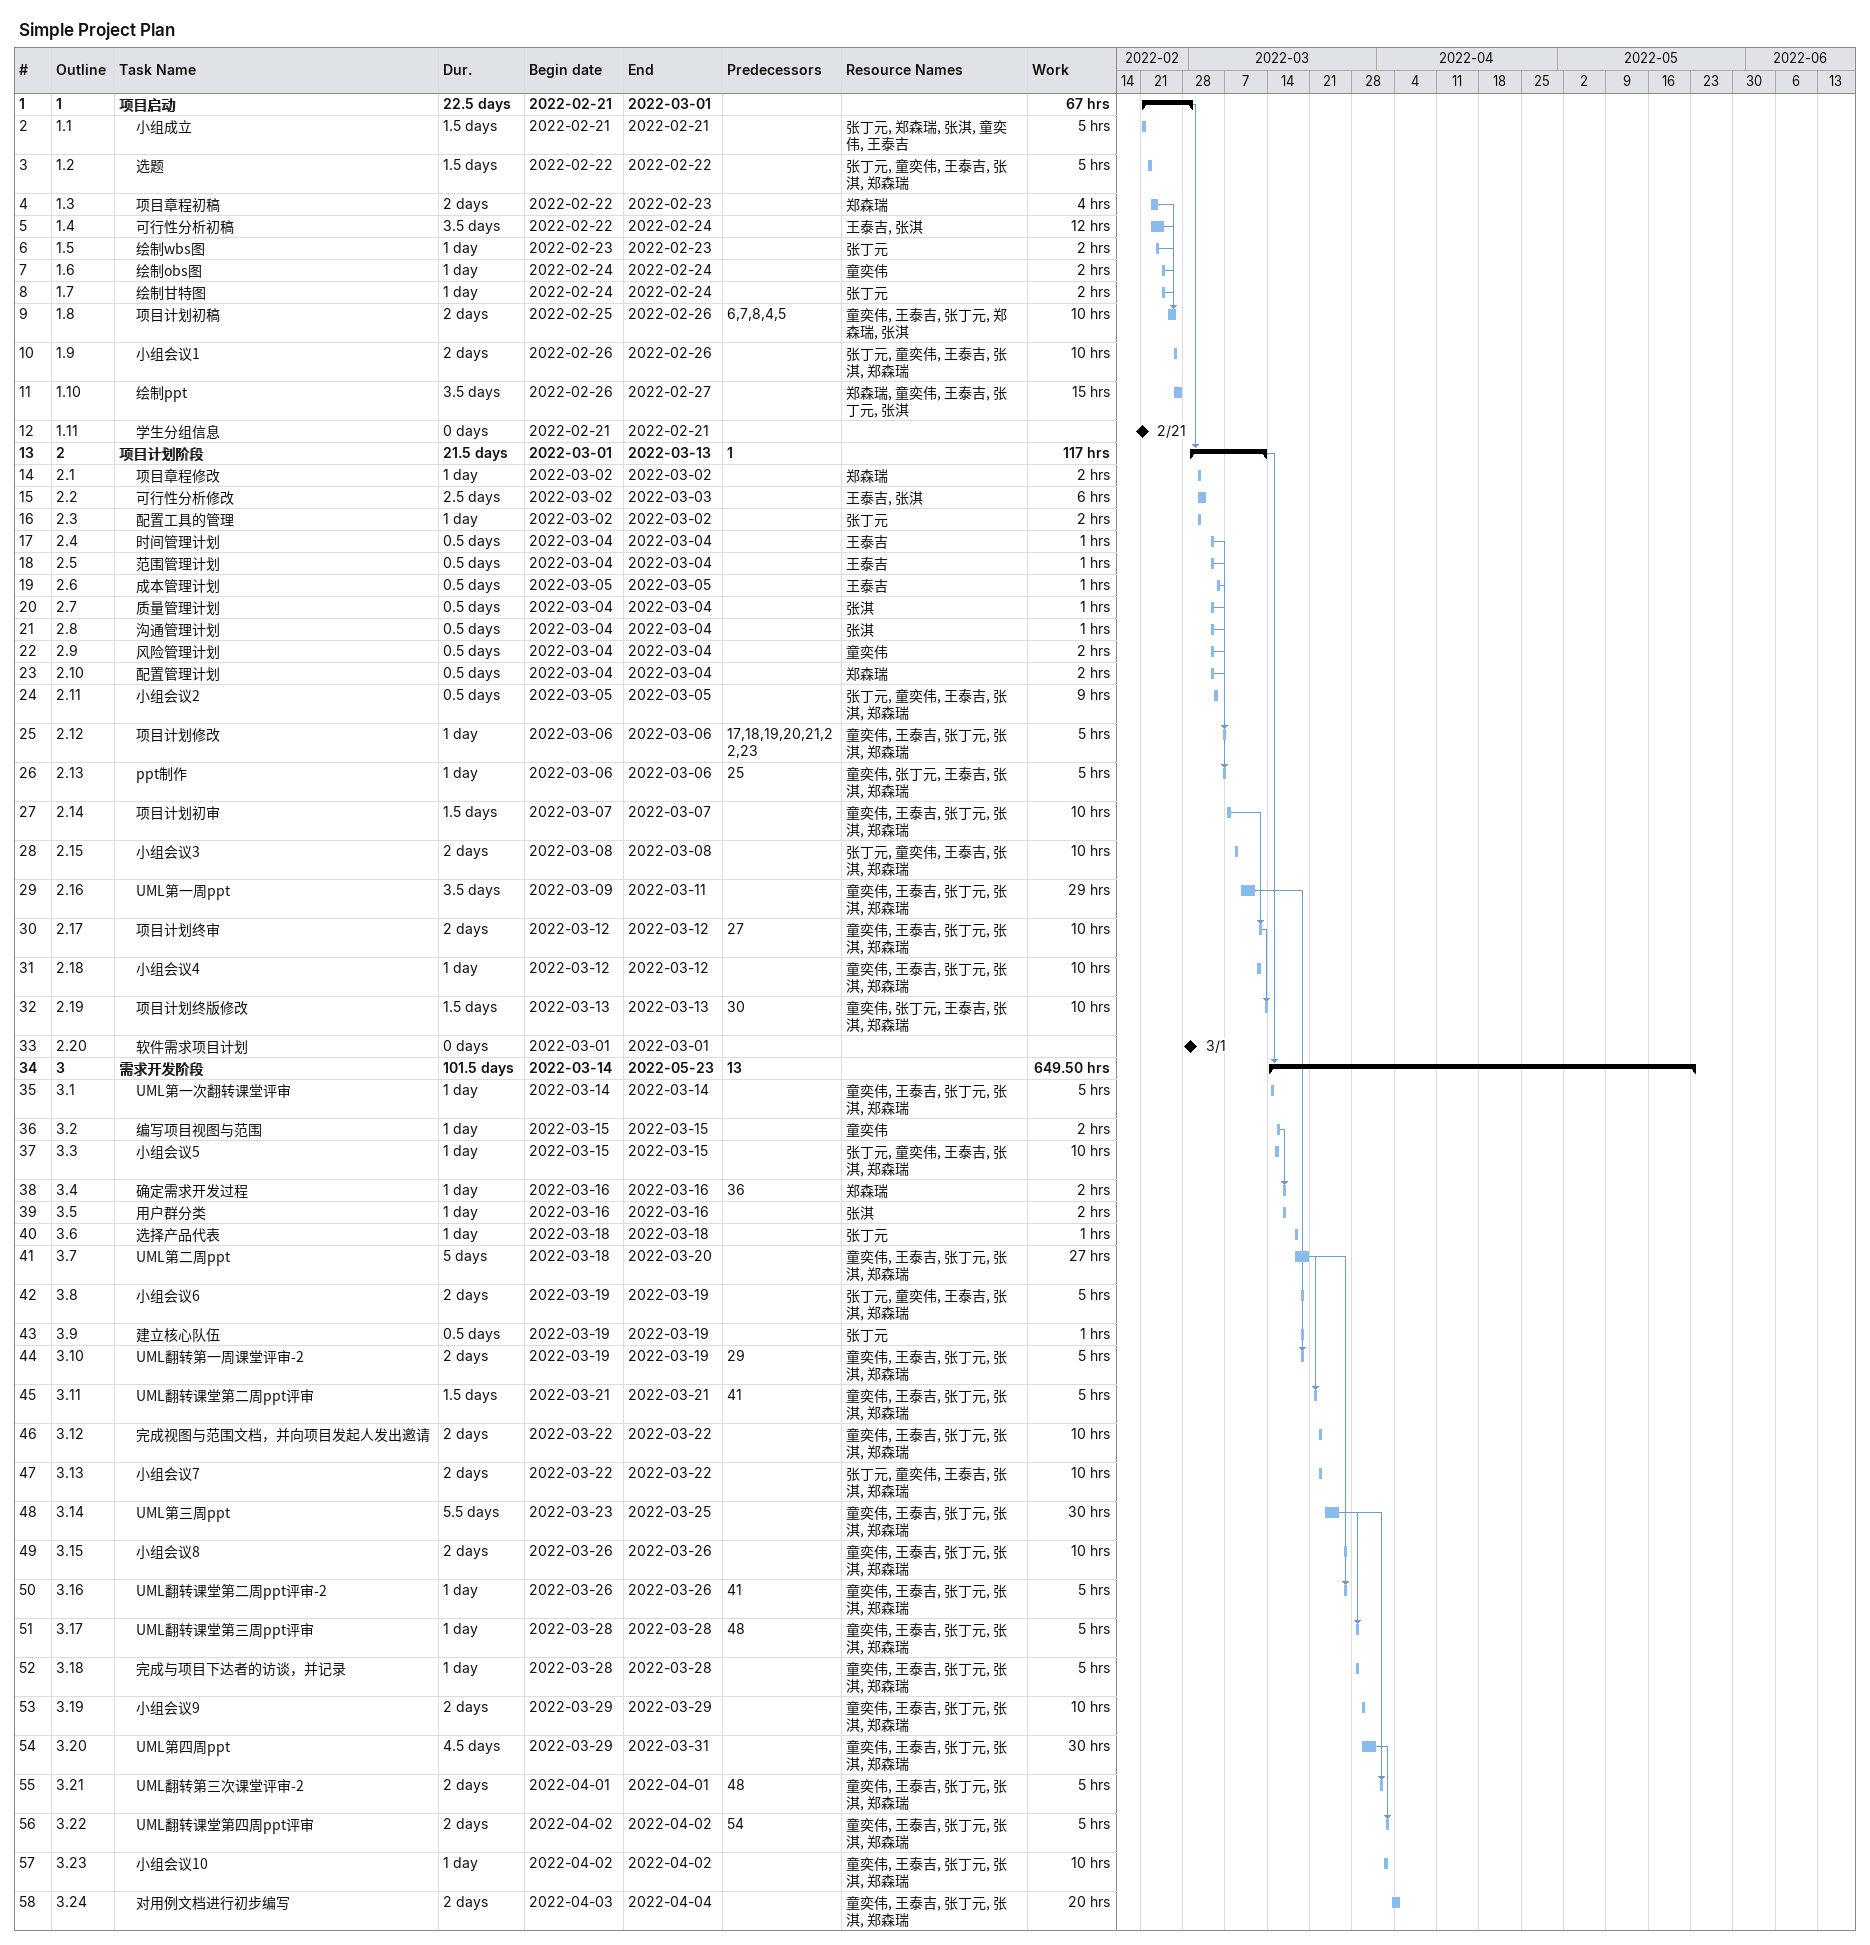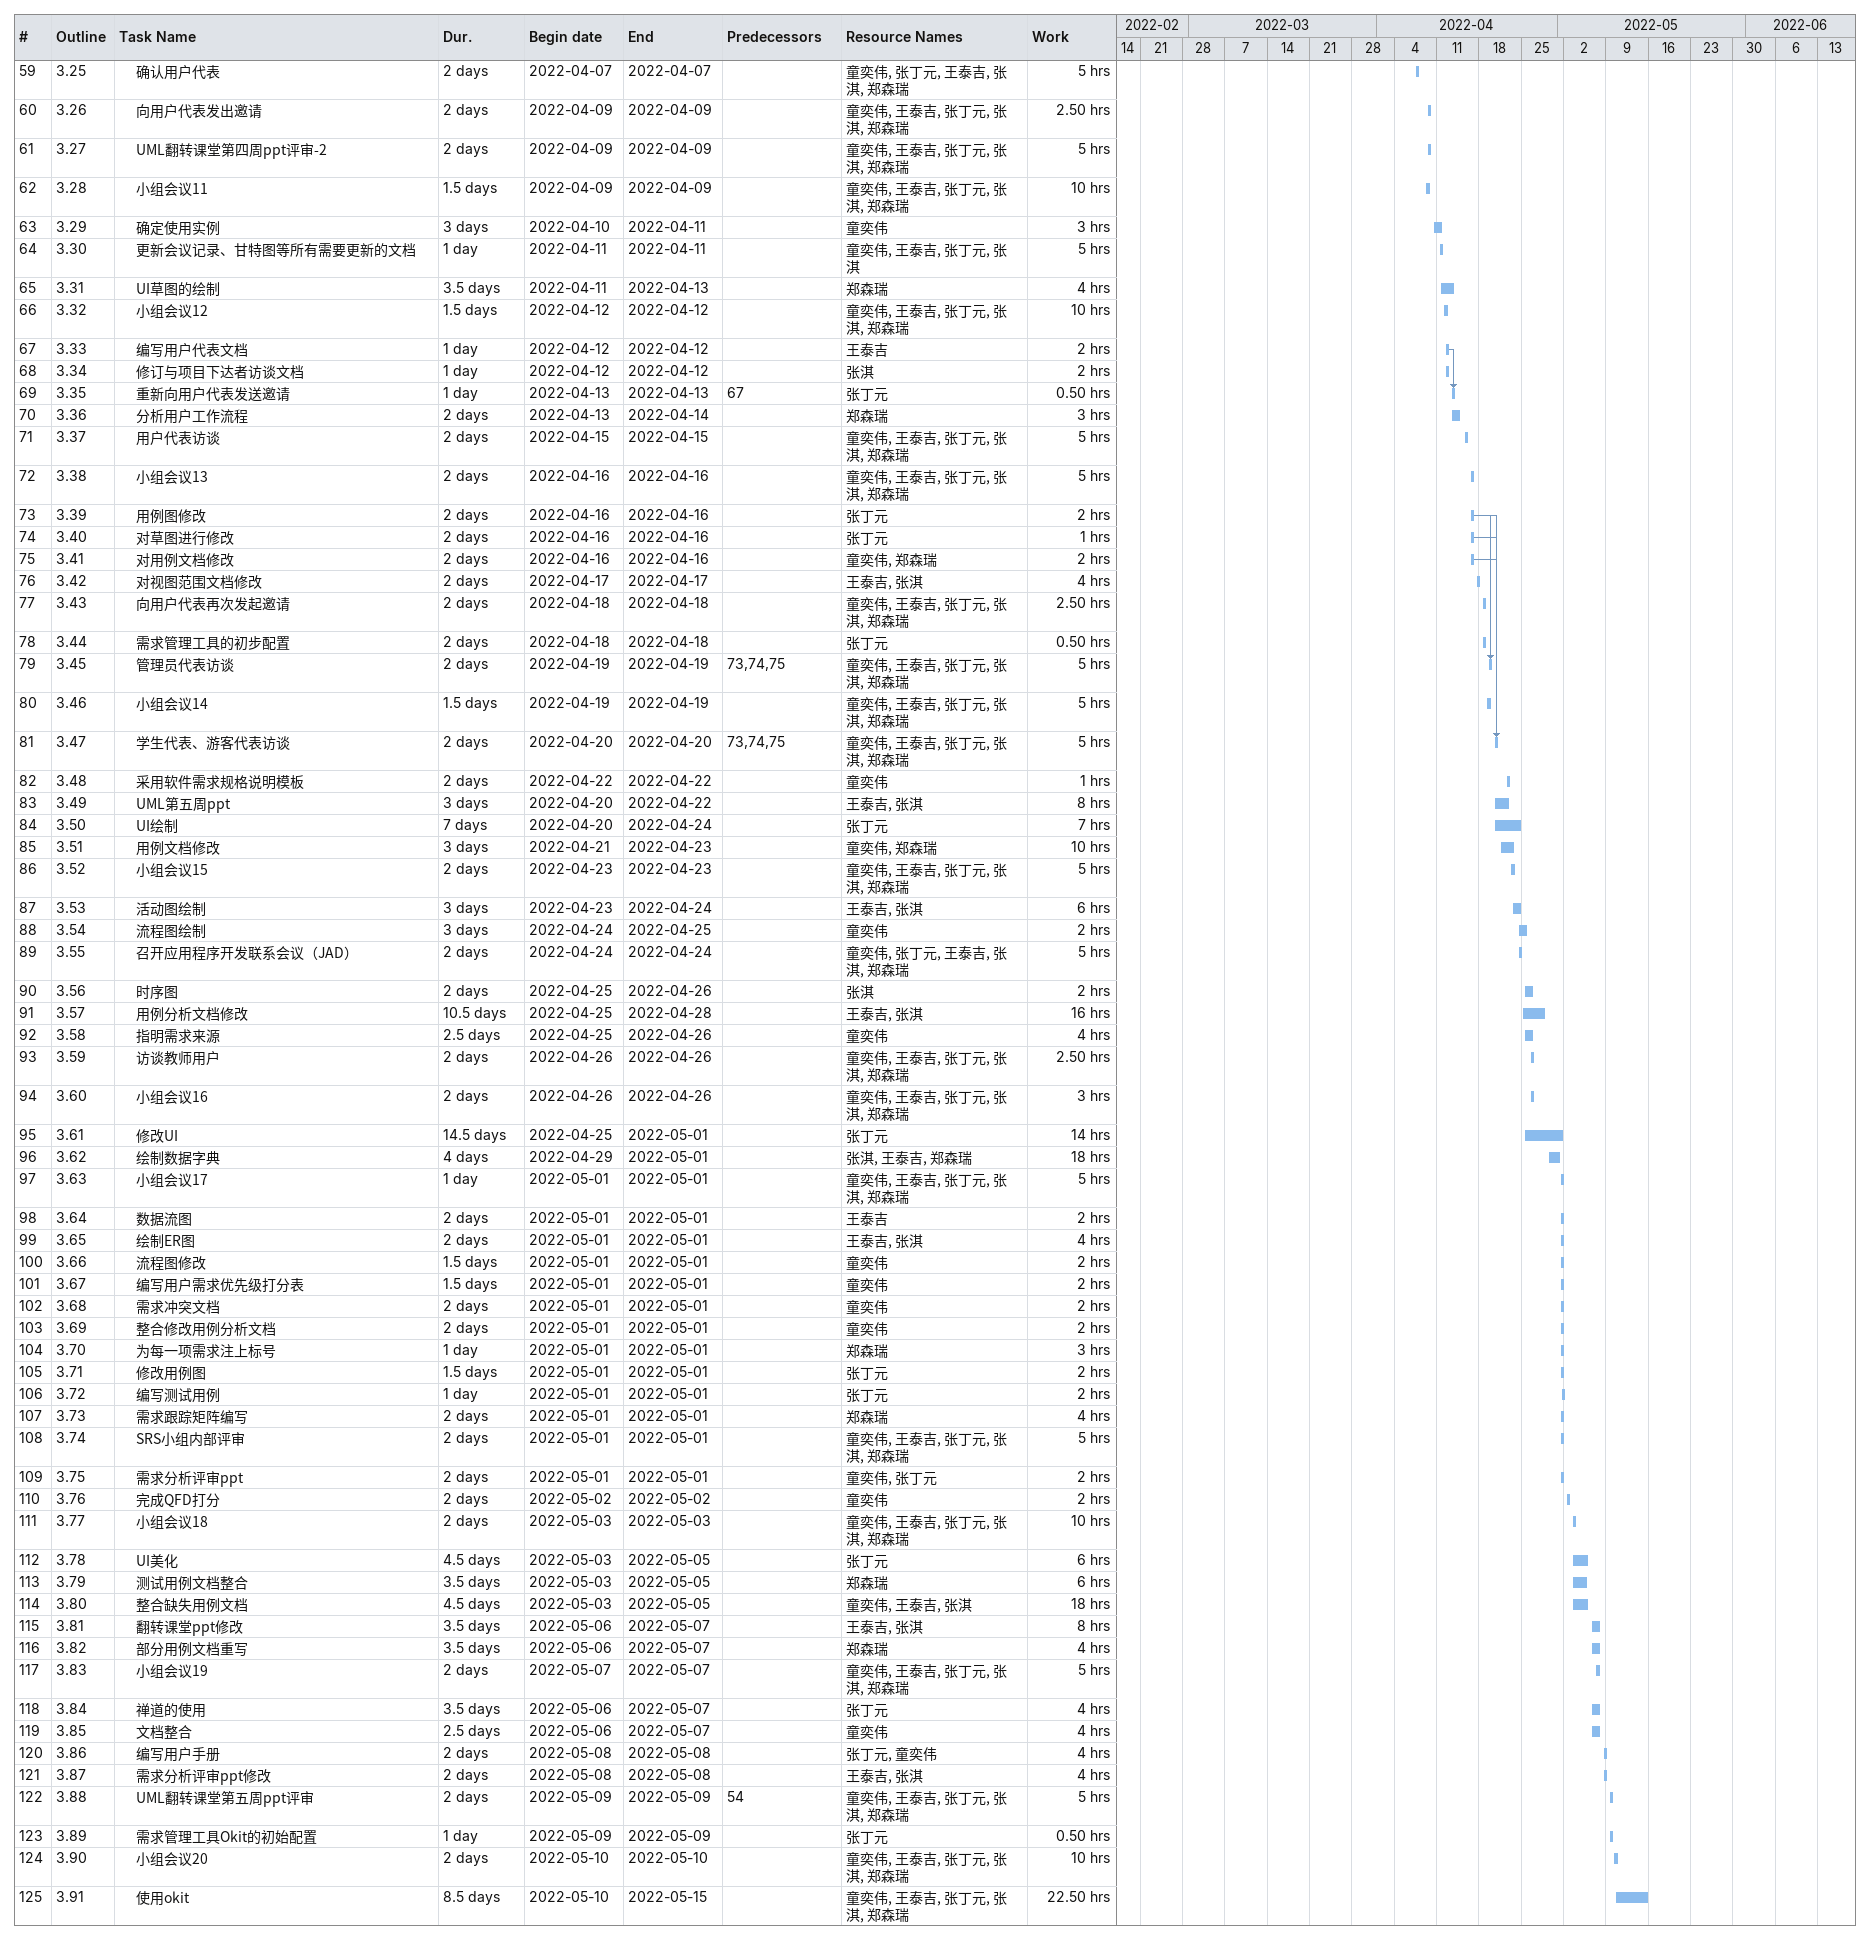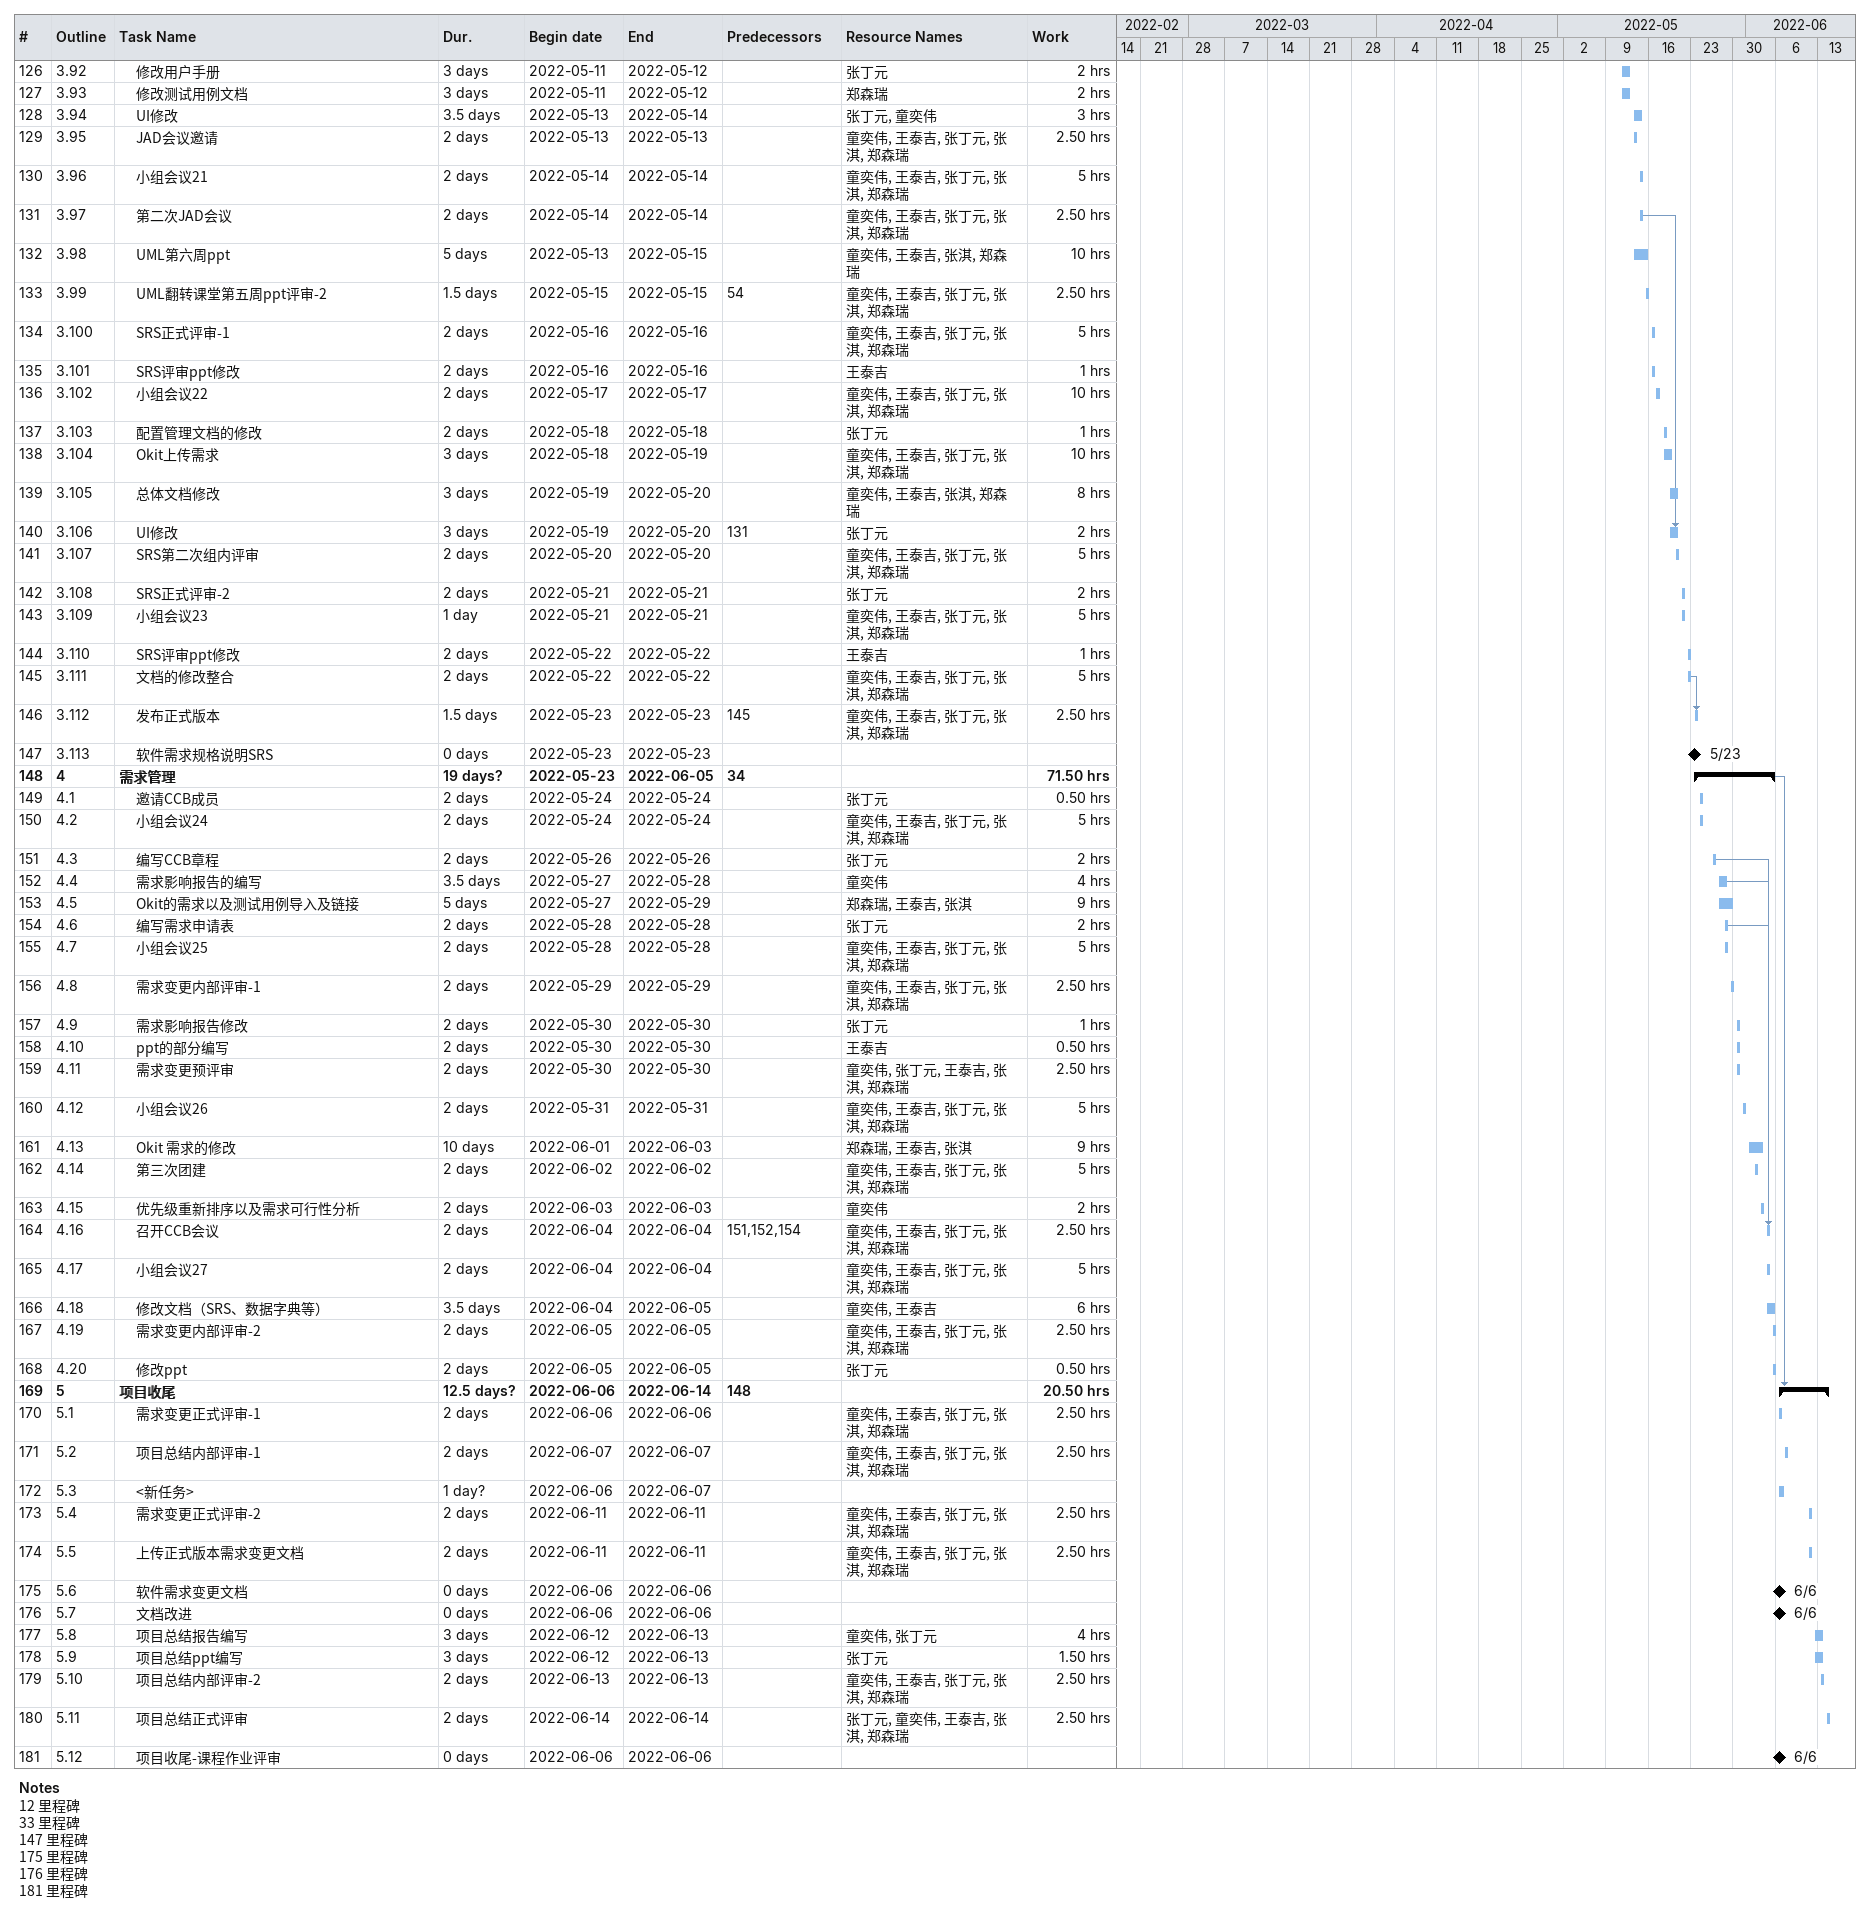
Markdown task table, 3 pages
Simple Project Plan

| ID | WBS | Task | Duration | Start | Finish | Predecessors | Resources | Work (h) |
|---|---|---|---|---|---|---|---|---|
| 1 | 1 | **项目启动** | 22.5d | 2022-02-21 | 2022-03-01 |  |  | 67 |
| 2 | 1.1 | 小组成立 | 1.5d | 2022-02-21 | 2022-02-21 |  | 张丁元, 郑森瑞, 张淇, 童奕伟, 王泰吉 | 5 |
| 3 | 1.2 | 选题 | 1.5d | 2022-02-22 | 2022-02-22 |  | 张丁元, 童奕伟, 王泰吉, 张淇, 郑森瑞 | 5 |
| 4 | 1.3 | 项目章程初稿 | 2d | 2022-02-22 | 2022-02-23 |  | 郑森瑞 | 4 |
| 5 | 1.4 | 可行性分析初稿 | 3.5d | 2022-02-22 | 2022-02-24 |  | 王泰吉, 张淇 | 12 |
| 6 | 1.5 | 绘制wbs图 | 1d | 2022-02-23 | 2022-02-23 |  | 张丁元 | 2 |
| 7 | 1.6 | 绘制obs图 | 1d | 2022-02-24 | 2022-02-24 |  | 童奕伟 | 2 |
| 8 | 1.7 | 绘制甘特图 | 1d | 2022-02-24 | 2022-02-24 |  | 张丁元 | 2 |
| 9 | 1.8 | 项目计划初稿 | 2d | 2022-02-25 | 2022-02-26 | 6, 7, 8, 4, 5 | 童奕伟, 王泰吉, 张丁元, 郑森瑞, 张淇 | 10 |
| 10 | 1.9 | 小组会议1 | 2d | 2022-02-26 | 2022-02-26 |  | 张丁元, 童奕伟, 王泰吉, 张淇, 郑森瑞 | 10 |
| 11 | 1.10 | 绘制ppt | 3.5d | 2022-02-26 | 2022-02-27 |  | 郑森瑞, 童奕伟, 王泰吉, 张丁元, 张淇 | 15 |
| 12 | 1.11 | 学生分组信息 | 0d | 2022-02-21 | 2022-02-21 |  |  |  |
| 13 | 2 | **项目计划阶段** | 21.5d | 2022-03-01 | 2022-03-13 | 1 |  | 117 |
| 14 | 2.1 | 项目章程修改 | 1d | 2022-03-02 | 2022-03-02 |  | 郑森瑞 | 2 |
| 15 | 2.2 | 可行性分析修改 | 2.5d | 2022-03-02 | 2022-03-03 |  | 王泰吉, 张淇 | 6 |
| 16 | 2.3 | 配置工具的管理 | 1d | 2022-03-02 | 2022-03-02 |  | 张丁元 | 2 |
| 17 | 2.4 | 时间管理计划 | 0.5d | 2022-03-04 | 2022-03-04 |  | 王泰吉 | 1 |
| 18 | 2.5 | 范围管理计划 | 0.5d | 2022-03-04 | 2022-03-04 |  | 王泰吉 | 1 |
| 19 | 2.6 | 成本管理计划 | 0.5d | 2022-03-05 | 2022-03-05 |  | 王泰吉 | 1 |
| 20 | 2.7 | 质量管理计划 | 0.5d | 2022-03-04 | 2022-03-04 |  | 张淇 | 1 |
| 21 | 2.8 | 沟通管理计划 | 0.5d | 2022-03-04 | 2022-03-04 |  | 张淇 | 1 |
| 22 | 2.9 | 风险管理计划 | 0.5d | 2022-03-04 | 2022-03-04 |  | 童奕伟 | 2 |
| 23 | 2.10 | 配置管理计划 | 0.5d | 2022-03-04 | 2022-03-04 |  | 郑森瑞 | 2 |
| 24 | 2.11 | 小组会议2 | 0.5d | 2022-03-05 | 2022-03-05 |  | 张丁元, 童奕伟, 王泰吉, 张淇, 郑森瑞 | 9 |
| 25 | 2.12 | 项目计划修改 | 1d | 2022-03-06 | 2022-03-06 | 17, 18, 19, 20, 21, 22, 23 | 童奕伟, 王泰吉, 张丁元, 张淇, 郑森瑞 | 5 |
| 26 | 2.13 | ppt制作 | 1d | 2022-03-06 | 2022-03-06 | 25 | 童奕伟, 张丁元, 王泰吉, 张淇, 郑森瑞 | 5 |
| 27 | 2.14 | 项目计划初审 | 1.5d | 2022-03-07 | 2022-03-07 |  | 童奕伟, 王泰吉, 张丁元, 张淇, 郑森瑞 | 10 |
| 28 | 2.15 | 小组会议3 | 2d | 2022-03-08 | 2022-03-08 |  | 张丁元, 童奕伟, 王泰吉, 张淇, 郑森瑞 | 10 |
| 29 | 2.16 | UML第一周ppt | 3.5d | 2022-03-09 | 2022-03-11 |  | 童奕伟, 王泰吉, 张丁元, 张淇, 郑森瑞 | 29 |
| 30 | 2.17 | 项目计划终审 | 2d | 2022-03-12 | 2022-03-12 | 27 | 童奕伟, 王泰吉, 张丁元, 张淇, 郑森瑞 | 10 |
| 31 | 2.18 | 小组会议4 | 1d | 2022-03-12 | 2022-03-12 |  | 童奕伟, 王泰吉, 张丁元, 张淇, 郑森瑞 | 10 |
| 32 | 2.19 | 项目计划终版修改 | 1.5d | 2022-03-13 | 2022-03-13 | 30 | 童奕伟, 张丁元, 王泰吉, 张淇, 郑森瑞 | 10 |
| 33 | 2.20 | 软件需求项目计划 | 0d | 2022-03-01 | 2022-03-01 |  |  |  |
| 34 | 3 | **需求开发阶段** | 101.5d | 2022-03-14 | 2022-05-23 | 13 |  | 649.50 |
| 35 | 3.1 | UML第一次翻转课堂评审 | 1d | 2022-03-14 | 2022-03-14 |  | 童奕伟, 王泰吉, 张丁元, 张淇, 郑森瑞 | 5 |
| 36 | 3.2 | 编写项目视图与范围 | 1d | 2022-03-15 | 2022-03-15 |  | 童奕伟 | 2 |
| 37 | 3.3 | 小组会议5 | 1d | 2022-03-15 | 2022-03-15 |  | 张丁元, 童奕伟, 王泰吉, 张淇, 郑森瑞 | 10 |
| 38 | 3.4 | 确定需求开发过程 | 1d | 2022-03-16 | 2022-03-16 | 36 | 郑森瑞 | 2 |
| 39 | 3.5 | 用户群分类 | 1d | 2022-03-16 | 2022-03-16 |  | 张淇 | 2 |
| 40 | 3.6 | 选择产品代表 | 1d | 2022-03-18 | 2022-03-18 |  | 张丁元 | 1 |
| 41 | 3.7 | UML第二周ppt | 5d | 2022-03-18 | 2022-03-20 |  | 童奕伟, 王泰吉, 张丁元, 张淇, 郑森瑞 | 27 |
| 42 | 3.8 | 小组会议6 | 2d | 2022-03-19 | 2022-03-19 |  | 张丁元, 童奕伟, 王泰吉, 张淇, 郑森瑞 | 5 |
| 43 | 3.9 | 建立核心队伍 | 0.5d | 2022-03-19 | 2022-03-19 |  | 张丁元 | 1 |
| 44 | 3.10 | UML翻转第一周课堂评审-2 | 2d | 2022-03-19 | 2022-03-19 | 29 | 童奕伟, 王泰吉, 张丁元, 张淇, 郑森瑞 | 5 |
| 45 | 3.11 | UML翻转课堂第二周ppt评审 | 1.5d | 2022-03-21 | 2022-03-21 | 41 | 童奕伟, 王泰吉, 张丁元, 张淇, 郑森瑞 | 5 |
| 46 | 3.12 | 完成视图与范围文档，并向项目发起人发出邀请 | 2d | 2022-03-22 | 2022-03-22 |  | 童奕伟, 王泰吉, 张丁元, 张淇, 郑森瑞 | 10 |
| 47 | 3.13 | 小组会议7 | 2d | 2022-03-22 | 2022-03-22 |  | 张丁元, 童奕伟, 王泰吉, 张淇, 郑森瑞 | 10 |
| 48 | 3.14 | UML第三周ppt | 5.5d | 2022-03-23 | 2022-03-25 |  | 童奕伟, 王泰吉, 张丁元, 张淇, 郑森瑞 | 30 |
| 49 | 3.15 | 小组会议8 | 2d | 2022-03-26 | 2022-03-26 |  | 童奕伟, 王泰吉, 张丁元, 张淇, 郑森瑞 | 10 |
| 50 | 3.16 | UML翻转课堂第二周ppt评审-2 | 1d | 2022-03-26 | 2022-03-26 | 41 | 童奕伟, 王泰吉, 张丁元, 张淇, 郑森瑞 | 5 |
| 51 | 3.17 | UML翻转课堂第三周ppt评审 | 1d | 2022-03-28 | 2022-03-28 | 48 | 童奕伟, 王泰吉, 张丁元, 张淇, 郑森瑞 | 5 |
| 52 | 3.18 | 完成与项目下达者的访谈，并记录 | 1d | 2022-03-28 | 2022-03-28 |  | 童奕伟, 王泰吉, 张丁元, 张淇, 郑森瑞 | 5 |
| 53 | 3.19 | 小组会议9 | 2d | 2022-03-29 | 2022-03-29 |  | 童奕伟, 王泰吉, 张丁元, 张淇, 郑森瑞 | 10 |
| 54 | 3.20 | UML第四周ppt | 4.5d | 2022-03-29 | 2022-03-31 |  | 童奕伟, 王泰吉, 张丁元, 张淇, 郑森瑞 | 30 |
| 55 | 3.21 | UML翻转第三次课堂评审-2 | 2d | 2022-04-01 | 2022-04-01 | 48 | 童奕伟, 王泰吉, 张丁元, 张淇, 郑森瑞 | 5 |
| 56 | 3.22 | UML翻转课堂第四周ppt评审 | 2d | 2022-04-02 | 2022-04-02 | 54 | 童奕伟, 王泰吉, 张丁元, 张淇, 郑森瑞 | 5 |
| 57 | 3.23 | 小组会议10 | 1d | 2022-04-02 | 2022-04-02 |  | 童奕伟, 王泰吉, 张丁元, 张淇, 郑森瑞 | 10 |
| 58 | 3.24 | 对用例文档进行初步编写 | 2d | 2022-04-03 | 2022-04-04 |  | 童奕伟, 王泰吉, 张丁元, 张淇, 郑森瑞 | 20 |
| 59 | 3.25 | 确认用户代表 | 2d | 2022-04-07 | 2022-04-07 |  | 童奕伟, 张丁元, 王泰吉, 张淇, 郑森瑞 | 5 |
| 60 | 3.26 | 向用户代表发出邀请 | 2d | 2022-04-09 | 2022-04-09 |  | 童奕伟, 王泰吉, 张丁元, 张淇, 郑森瑞 | 2.50 |
| 61 | 3.27 | UML翻转课堂第四周ppt评审-2 | 2d | 2022-04-09 | 2022-04-09 |  | 童奕伟, 王泰吉, 张丁元, 张淇, 郑森瑞 | 5 |
| 62 | 3.28 | 小组会议11 | 1.5d | 2022-04-09 | 2022-04-09 |  | 童奕伟, 王泰吉, 张丁元, 张淇, 郑森瑞 | 10 |
| 63 | 3.29 | 确定使用实例 | 3d | 2022-04-10 | 2022-04-11 |  | 童奕伟 | 3 |
| 64 | 3.30 | 更新会议记录、甘特图等所有需要更新的文档 | 1d | 2022-04-11 | 2022-04-11 |  | 童奕伟, 王泰吉, 张丁元, 张淇 | 5 |
| 65 | 3.31 | UI草图的绘制 | 3.5d | 2022-04-11 | 2022-04-13 |  | 郑森瑞 | 4 |
| 66 | 3.32 | 小组会议12 | 1.5d | 2022-04-12 | 2022-04-12 |  | 童奕伟, 王泰吉, 张丁元, 张淇, 郑森瑞 | 10 |
| 67 | 3.33 | 编写用户代表文档 | 1d | 2022-04-12 | 2022-04-12 |  | 王泰吉 | 2 |
| 68 | 3.34 | 修订与项目下达者访谈文档 | 1d | 2022-04-12 | 2022-04-12 |  | 张淇 | 2 |
| 69 | 3.35 | 重新向用户代表发送邀请 | 1d | 2022-04-13 | 2022-04-13 | 67 | 张丁元 | 0.50 |
| 70 | 3.36 | 分析用户工作流程 | 2d | 2022-04-13 | 2022-04-14 |  | 郑森瑞 | 3 |
| 71 | 3.37 | 用户代表访谈 | 2d | 2022-04-15 | 2022-04-15 |  | 童奕伟, 王泰吉, 张丁元, 张淇, 郑森瑞 | 5 |
| 72 | 3.38 | 小组会议13 | 2d | 2022-04-16 | 2022-04-16 |  | 童奕伟, 王泰吉, 张丁元, 张淇, 郑森瑞 | 5 |
| 73 | 3.39 | 用例图修改 | 2d | 2022-04-16 | 2022-04-16 |  | 张丁元 | 2 |
| 74 | 3.40 | 对草图进行修改 | 2d | 2022-04-16 | 2022-04-16 |  | 张丁元 | 1 |
| 75 | 3.41 | 对用例文档修改 | 2d | 2022-04-16 | 2022-04-16 |  | 童奕伟, 郑森瑞 | 2 |
| 76 | 3.42 | 对视图范围文档修改 | 2d | 2022-04-17 | 2022-04-17 |  | 王泰吉, 张淇 | 4 |
| 77 | 3.43 | 向用户代表再次发起邀请 | 2d | 2022-04-18 | 2022-04-18 |  | 童奕伟, 王泰吉, 张丁元, 张淇, 郑森瑞 | 2.50 |
| 78 | 3.44 | 需求管理工具的初步配置 | 2d | 2022-04-18 | 2022-04-18 |  | 张丁元 | 0.50 |
| 79 | 3.45 | 管理员代表访谈 | 2d | 2022-04-19 | 2022-04-19 | 73, 74, 75 | 童奕伟, 王泰吉, 张丁元, 张淇, 郑森瑞 | 5 |
| 80 | 3.46 | 小组会议14 | 1.5d | 2022-04-19 | 2022-04-19 |  | 童奕伟, 王泰吉, 张丁元, 张淇, 郑森瑞 | 5 |
| 81 | 3.47 | 学生代表、游客代表访谈 | 2d | 2022-04-20 | 2022-04-20 | 73, 74, 75 | 童奕伟, 王泰吉, 张丁元, 张淇, 郑森瑞 | 5 |
| 82 | 3.48 | 采用软件需求规格说明模板 | 2d | 2022-04-22 | 2022-04-22 |  | 童奕伟 | 1 |
| 83 | 3.49 | UML第五周ppt | 3d | 2022-04-20 | 2022-04-22 |  | 王泰吉, 张淇 | 8 |
| 84 | 3.50 | UI绘制 | 7d | 2022-04-20 | 2022-04-24 |  | 张丁元 | 7 |
| 85 | 3.51 | 用例文档修改 | 3d | 2022-04-21 | 2022-04-23 |  | 童奕伟, 郑森瑞 | 10 |
| 86 | 3.52 | 小组会议15 | 2d | 2022-04-23 | 2022-04-23 |  | 童奕伟, 王泰吉, 张丁元, 张淇, 郑森瑞 | 5 |
| 87 | 3.53 | 活动图绘制 | 3d | 2022-04-23 | 2022-04-24 |  | 王泰吉, 张淇 | 6 |
| 88 | 3.54 | 流程图绘制 | 3d | 2022-04-24 | 2022-04-25 |  | 童奕伟 | 2 |
| 89 | 3.55 | 召开应用程序开发联系会议（JAD） | 2d | 2022-04-24 | 2022-04-24 |  | 童奕伟, 张丁元, 王泰吉, 张淇, 郑森瑞 | 5 |
| 90 | 3.56 | 时序图 | 2d | 2022-04-25 | 2022-04-26 |  | 张淇 | 2 |
| 91 | 3.57 | 用例分析文档修改 | 10.5d | 2022-04-25 | 2022-04-28 |  | 王泰吉, 张淇 | 16 |
| 92 | 3.58 | 指明需求来源 | 2.5d | 2022-04-25 | 2022-04-26 |  | 童奕伟 | 4 |
| 93 | 3.59 | 访谈教师用户 | 2d | 2022-04-26 | 2022-04-26 |  | 童奕伟, 王泰吉, 张丁元, 张淇, 郑森瑞 | 2.50 |
| 94 | 3.60 | 小组会议16 | 2d | 2022-04-26 | 2022-04-26 |  | 童奕伟, 王泰吉, 张丁元, 张淇, 郑森瑞 | 3 |
| 95 | 3.61 | 修改UI | 14.5d | 2022-04-25 | 2022-05-01 |  | 张丁元 | 14 |
| 96 | 3.62 | 绘制数据字典 | 4d | 2022-04-29 | 2022-05-01 |  | 张淇, 王泰吉, 郑森瑞 | 18 |
| 97 | 3.63 | 小组会议17 | 1d | 2022-05-01 | 2022-05-01 |  | 童奕伟, 王泰吉, 张丁元, 张淇, 郑森瑞 | 5 |
| 98 | 3.64 | 数据流图 | 2d | 2022-05-01 | 2022-05-01 |  | 王泰吉 | 2 |
| 99 | 3.65 | 绘制ER图 | 2d | 2022-05-01 | 2022-05-01 |  | 王泰吉, 张淇 | 4 |
| 100 | 3.66 | 流程图修改 | 1.5d | 2022-05-01 | 2022-05-01 |  | 童奕伟 | 2 |
| 101 | 3.67 | 编写用户需求优先级打分表 | 1.5d | 2022-05-01 | 2022-05-01 |  | 童奕伟 | 2 |
| 102 | 3.68 | 需求冲突文档 | 2d | 2022-05-01 | 2022-05-01 |  | 童奕伟 | 2 |
| 103 | 3.69 | 整合修改用例分析文档 | 2d | 2022-05-01 | 2022-05-01 |  | 童奕伟 | 2 |
| 104 | 3.70 | 为每一项需求注上标号 | 1d | 2022-05-01 | 2022-05-01 |  | 郑森瑞 | 3 |
| 105 | 3.71 | 修改用例图 | 1.5d | 2022-05-01 | 2022-05-01 |  | 张丁元 | 2 |
| 106 | 3.72 | 编写测试用例 | 1d | 2022-05-01 | 2022-05-01 |  | 张丁元 | 2 |
| 107 | 3.73 | 需求跟踪矩阵编写 | 2d | 2022-05-01 | 2022-05-01 |  | 郑森瑞 | 4 |
| 108 | 3.74 | SRS小组内部评审 | 2d | 2022-05-01 | 2022-05-01 |  | 童奕伟, 王泰吉, 张丁元, 张淇, 郑森瑞 | 5 |
| 109 | 3.75 | 需求分析评审ppt | 2d | 2022-05-01 | 2022-05-01 |  | 童奕伟, 张丁元 | 2 |
| 110 | 3.76 | 完成QFD打分 | 2d | 2022-05-02 | 2022-05-02 |  | 童奕伟 | 2 |
| 111 | 3.77 | 小组会议18 | 2d | 2022-05-03 | 2022-05-03 |  | 童奕伟, 王泰吉, 张丁元, 张淇, 郑森瑞 | 10 |
| 112 | 3.78 | UI美化 | 4.5d | 2022-05-03 | 2022-05-05 |  | 张丁元 | 6 |
| 113 | 3.79 | 测试用例文档整合 | 3.5d | 2022-05-03 | 2022-05-05 |  | 郑森瑞 | 6 |
| 114 | 3.80 | 整合缺失用例文档 | 4.5d | 2022-05-03 | 2022-05-05 |  | 童奕伟, 王泰吉, 张淇 | 18 |
| 115 | 3.81 | 翻转课堂ppt修改 | 3.5d | 2022-05-06 | 2022-05-07 |  | 王泰吉, 张淇 | 8 |
| 116 | 3.82 | 部分用例文档重写 | 3.5d | 2022-05-06 | 2022-05-07 |  | 郑森瑞 | 4 |
| 117 | 3.83 | 小组会议19 | 2d | 2022-05-07 | 2022-05-07 |  | 童奕伟, 王泰吉, 张丁元, 张淇, 郑森瑞 | 5 |
| 118 | 3.84 | 禅道的使用 | 3.5d | 2022-05-06 | 2022-05-07 |  | 张丁元 | 4 |
| 119 | 3.85 | 文档整合 | 2.5d | 2022-05-06 | 2022-05-07 |  | 童奕伟 | 4 |
| 120 | 3.86 | 编写用户手册 | 2d | 2022-05-08 | 2022-05-08 |  | 张丁元, 童奕伟 | 4 |
| 121 | 3.87 | 需求分析评审ppt修改 | 2d | 2022-05-08 | 2022-05-08 |  | 王泰吉, 张淇 | 4 |
| 122 | 3.88 | UML翻转课堂第五周ppt评审 | 2d | 2022-05-09 | 2022-05-09 | 54 | 童奕伟, 王泰吉, 张丁元, 张淇, 郑森瑞 | 5 |
| 123 | 3.89 | 需求管理工具Okit的初始配置 | 1d | 2022-05-09 | 2022-05-09 |  | 张丁元 | 0.50 |
| 124 | 3.90 | 小组会议20 | 2d | 2022-05-10 | 2022-05-10 |  | 童奕伟, 王泰吉, 张丁元, 张淇, 郑森瑞 | 10 |
| 125 | 3.91 | 使用okit | 8.5d | 2022-05-10 | 2022-05-15 |  | 童奕伟, 王泰吉, 张丁元, 张淇, 郑森瑞 | 22.50 |
| 126 | 3.92 | 修改用户手册 | 3d | 2022-05-11 | 2022-05-12 |  | 张丁元 | 2 |
| 127 | 3.93 | 修改测试用例文档 | 3d | 2022-05-11 | 2022-05-12 |  | 郑森瑞 | 2 |
| 128 | 3.94 | UI修改 | 3.5d | 2022-05-13 | 2022-05-14 |  | 张丁元, 童奕伟 | 3 |
| 129 | 3.95 | JAD会议邀请 | 2d | 2022-05-13 | 2022-05-13 |  | 童奕伟, 王泰吉, 张丁元, 张淇, 郑森瑞 | 2.50 |
| 130 | 3.96 | 小组会议21 | 2d | 2022-05-14 | 2022-05-14 |  | 童奕伟, 王泰吉, 张丁元, 张淇, 郑森瑞 | 5 |
| 131 | 3.97 | 第二次JAD会议 | 2d | 2022-05-14 | 2022-05-14 |  | 童奕伟, 王泰吉, 张丁元, 张淇, 郑森瑞 | 2.50 |
| 132 | 3.98 | UML第六周ppt | 5d | 2022-05-13 | 2022-05-15 |  | 童奕伟, 王泰吉, 张淇, 郑森瑞 | 10 |
| 133 | 3.99 | UML翻转课堂第五周ppt评审-2 | 1.5d | 2022-05-15 | 2022-05-15 | 54 | 童奕伟, 王泰吉, 张丁元, 张淇, 郑森瑞 | 2.50 |
| 134 | 3.100 | SRS正式评审-1 | 2d | 2022-05-16 | 2022-05-16 |  | 童奕伟, 王泰吉, 张丁元, 张淇, 郑森瑞 | 5 |
| 135 | 3.101 | SRS评审ppt修改 | 2d | 2022-05-16 | 2022-05-16 |  | 王泰吉 | 1 |
| 136 | 3.102 | 小组会议22 | 2d | 2022-05-17 | 2022-05-17 |  | 童奕伟, 王泰吉, 张丁元, 张淇, 郑森瑞 | 10 |
| 137 | 3.103 | 配置管理文档的修改 | 2d | 2022-05-18 | 2022-05-18 |  | 张丁元 | 1 |
| 138 | 3.104 | Okit上传需求 | 3d | 2022-05-18 | 2022-05-19 |  | 童奕伟, 王泰吉, 张丁元, 张淇, 郑森瑞 | 10 |
| 139 | 3.105 | 总体文档修改 | 3d | 2022-05-19 | 2022-05-20 |  | 童奕伟, 王泰吉, 张淇, 郑森瑞 | 8 |
| 140 | 3.106 | UI修改 | 3d | 2022-05-19 | 2022-05-20 | 131 | 张丁元 | 2 |
| 141 | 3.107 | SRS第二次组内评审 | 2d | 2022-05-20 | 2022-05-20 |  | 童奕伟, 王泰吉, 张丁元, 张淇, 郑森瑞 | 5 |
| 142 | 3.108 | SRS正式评审-2 | 2d | 2022-05-21 | 2022-05-21 |  | 张丁元 | 2 |
| 143 | 3.109 | 小组会议23 | 1d | 2022-05-21 | 2022-05-21 |  | 童奕伟, 王泰吉, 张丁元, 张淇, 郑森瑞 | 5 |
| 144 | 3.110 | SRS评审ppt修改 | 2d | 2022-05-22 | 2022-05-22 |  | 王泰吉 | 1 |
| 145 | 3.111 | 文档的修改整合 | 2d | 2022-05-22 | 2022-05-22 |  | 童奕伟, 王泰吉, 张丁元, 张淇, 郑森瑞 | 5 |
| 146 | 3.112 | 发布正式版本 | 1.5d | 2022-05-23 | 2022-05-23 | 145 | 童奕伟, 王泰吉, 张丁元, 张淇, 郑森瑞 | 2.50 |
| 147 | 3.113 | 软件需求规格说明SRS | 0d | 2022-05-23 | 2022-05-23 |  |  |  |
| 148 | 4 | **需求管理** | 19d? | 2022-05-23 | 2022-06-05 | 34 |  | 71.50 |
| 149 | 4.1 | 邀请CCB成员 | 2d | 2022-05-24 | 2022-05-24 |  | 张丁元 | 0.50 |
| 150 | 4.2 | 小组会议24 | 2d | 2022-05-24 | 2022-05-24 |  | 童奕伟, 王泰吉, 张丁元, 张淇, 郑森瑞 | 5 |
| 151 | 4.3 | 编写CCB章程 | 2d | 2022-05-26 | 2022-05-26 |  | 张丁元 | 2 |
| 152 | 4.4 | 需求影响报告的编写 | 3.5d | 2022-05-27 | 2022-05-28 |  | 童奕伟 | 4 |
| 153 | 4.5 | Okit的需求以及测试用例导入及链接 | 5d | 2022-05-27 | 2022-05-29 |  | 郑森瑞, 王泰吉, 张淇 | 9 |
| 154 | 4.6 | 编写需求申请表 | 2d | 2022-05-28 | 2022-05-28 |  | 张丁元 | 2 |
| 155 | 4.7 | 小组会议25 | 2d | 2022-05-28 | 2022-05-28 |  | 童奕伟, 王泰吉, 张丁元, 张淇, 郑森瑞 | 5 |
| 156 | 4.8 | 需求变更内部评审-1 | 2d | 2022-05-29 | 2022-05-29 |  | 童奕伟, 王泰吉, 张丁元, 张淇, 郑森瑞 | 2.50 |
| 157 | 4.9 | 需求影响报告修改 | 2d | 2022-05-30 | 2022-05-30 |  | 张丁元 | 1 |
| 158 | 4.10 | ppt的部分编写 | 2d | 2022-05-30 | 2022-05-30 |  | 王泰吉 | 0.50 |
| 159 | 4.11 | 需求变更预评审 | 2d | 2022-05-30 | 2022-05-30 |  | 童奕伟, 张丁元, 王泰吉, 张淇, 郑森瑞 | 2.50 |
| 160 | 4.12 | 小组会议26 | 2d | 2022-05-31 | 2022-05-31 |  | 童奕伟, 王泰吉, 张丁元, 张淇, 郑森瑞 | 5 |
| 161 | 4.13 | Okit 需求的修改 | 10d | 2022-06-01 | 2022-06-03 |  | 郑森瑞, 王泰吉, 张淇 | 9 |
| 162 | 4.14 | 第三次团建 | 2d | 2022-06-02 | 2022-06-02 |  | 童奕伟, 王泰吉, 张丁元, 张淇, 郑森瑞 | 5 |
| 163 | 4.15 | 优先级重新排序以及需求可行性分析 | 2d | 2022-06-03 | 2022-06-03 |  | 童奕伟 | 2 |
| 164 | 4.16 | 召开CCB会议 | 2d | 2022-06-04 | 2022-06-04 | 151, 152, 154 | 童奕伟, 王泰吉, 张丁元, 张淇, 郑森瑞 | 2.50 |
| 165 | 4.17 | 小组会议27 | 2d | 2022-06-04 | 2022-06-04 |  | 童奕伟, 王泰吉, 张丁元, 张淇, 郑森瑞 | 5 |
| 166 | 4.18 | 修改文档（SRS、数据字典等） | 3.5d | 2022-06-04 | 2022-06-05 |  | 童奕伟, 王泰吉 | 6 |
| 167 | 4.19 | 需求变更内部评审-2 | 2d | 2022-06-05 | 2022-06-05 |  | 童奕伟, 王泰吉, 张丁元, 张淇, 郑森瑞 | 2.50 |
| 168 | 4.20 | 修改ppt | 2d | 2022-06-05 | 2022-06-05 |  | 张丁元 | 0.50 |
| 169 | 5 | **项目收尾** | 12.5d? | 2022-06-06 | 2022-06-14 | 148 |  | 20.50 |
| 170 | 5.1 | 需求变更正式评审-1 | 2d | 2022-06-06 | 2022-06-06 |  | 童奕伟, 王泰吉, 张丁元, 张淇, 郑森瑞 | 2.50 |
| 171 | 5.2 | 项目总结内部评审-1 | 2d | 2022-06-07 | 2022-06-07 |  | 童奕伟, 王泰吉, 张丁元, 张淇, 郑森瑞 | 2.50 |
| 172 | 5.3 | <新任务> | 1d? | 2022-06-06 | 2022-06-07 |  |  |  |
| 173 | 5.4 | 需求变更正式评审-2 | 2d | 2022-06-11 | 2022-06-11 |  | 童奕伟, 王泰吉, 张丁元, 张淇, 郑森瑞 | 2.50 |
| 174 | 5.5 | 上传正式版本需求变更文档 | 2d | 2022-06-11 | 2022-06-11 |  | 童奕伟, 王泰吉, 张丁元, 张淇, 郑森瑞 | 2.50 |
| 175 | 5.6 | 软件需求变更文档 | 0d | 2022-06-06 | 2022-06-06 |  |  |  |
| 176 | 5.7 | 文档改进 | 0d | 2022-06-06 | 2022-06-06 |  |  |  |
| 177 | 5.8 | 项目总结报告编写 | 3d | 2022-06-12 | 2022-06-13 |  | 童奕伟, 张丁元 | 4 |
| 178 | 5.9 | 项目总结ppt编写 | 3d | 2022-06-12 | 2022-06-13 |  | 张丁元 | 1.50 |
| 179 | 5.10 | 项目总结内部评审-2 | 2d | 2022-06-13 | 2022-06-13 |  | 童奕伟, 王泰吉, 张丁元, 张淇, 郑森瑞 | 2.50 |
| 180 | 5.11 | 项目总结正式评审 | 2d | 2022-06-14 | 2022-06-14 |  | 张丁元, 童奕伟, 王泰吉, 张淇, 郑森瑞 | 2.50 |
| 181 | 5.12 | 项目收尾-课程作业评审 | 0d | 2022-06-06 | 2022-06-06 |  |  |  |

Notes
- 12: 里程碑
- 33: 里程碑
- 147: 里程碑
- 175: 里程碑
- 176: 里程碑
- 181: 里程碑
